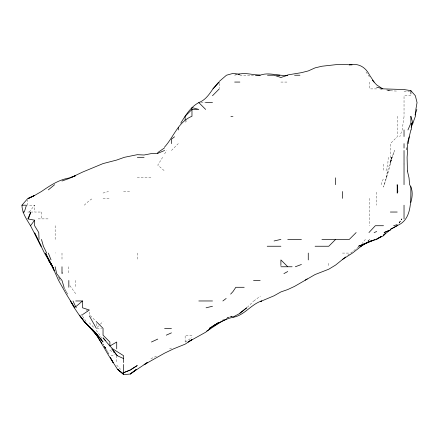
<?xml version="1.0" encoding="UTF-8"?>
<svg xmlns="http://www.w3.org/2000/svg" width="439" height="439" viewBox="0 0 439 439"><rect width="100%" height="100%" fill="white"/><g stroke="black" fill="none" stroke-linecap="round" stroke-linejoin="round"><path stroke-width="0.33" stroke-dasharray="2.19 1.65" d="M388.274 157.31L387.796 164.153L385.974 170.996M404.034 116.675L402.157 129.949L399.781 136.792M406.64 147.361L406.135 150.473L406.695 148.607M386.188 177.833C387.785 168.384 391.089 159.346 394.612 150.473L390.353 162.765L391.945 157.31L388.603 170.996L383.51 187.063L386.183 177.833L387.599 170.996M390.353 162.765L391.972 157.31M381.118 184.676L383.51 178.218M162.66 157.31L157.766 165.113L164.609 170.996M164.609 153.88L166.699 150.473M399.056 223.089L401.915 218.88L398.771 223.352M399.013 223.089L401.915 218.88M365.385 239.403L362.098 243.535M29.232 212.037L34.632 205.2L27.794 205.2L27.794 199.888M171.446 150.473L178.289 143.63M97.112 327.423L99.851 324.684M100.306 324.229L103.039 321.491M247.311 307.338L253.539 301.214M84.255 205.2L89.358 200.508L92.766 198.357M185.132 122.201L188.062 119.655M358.482 247.014L347.732 255.35M253.813 300.967L260.376 296.095M185.291 342.014L191.969 337.596M222.65 320.047L233.016 315.597M150.923 358.69L157.552 355.694M169.668 348.857L171.446 348.072M232.396 316.464L226.173 318.319L233.016 316.278M103.039 193.045L108.504 191.514M110.963 355.694L115.441 354.652M236.637 74.679L234.064 75.223L237.285 74.657M239.859 75.223L253.539 75.223M280.9 82.066L287.743 82.066M376.673 88.903L369.83 88.903L369.83 82.066M410.877 95.746L404.034 95.746L404.034 116.269M200.864 102.589L205.655 102.589M137.242 177.833L150.923 177.833M123.562 191.514L130.405 191.514M103.039 198.357L109.882 198.357M27.794 212.037L32.941 212.037M40.262 212.037L34.632 212.037L34.632 205.2M38.155 218.88L48.317 218.88M342.469 253.083L349.307 253.083M96.882 328.334L101.672 328.334M191.969 335.171L185.132 335.171L185.132 342.014M390.353 90.796L386.622 89.935L390.353 90.796L397.196 91.092M386.935 89.995L390.353 90.204L389.108 90.028M404.034 91.274L409.631 91.724M379.987 88.903L383.51 89.781M109.882 350.327L113.871 352.676M86.126 309.901L89.358 312.403L89.358 314.653L95.746 321.035M89.358 322.863L94.637 328.334M116.719 365.078L120.56 369.375M96.201 330.364L99.933 335.171L101.799 338.59M104.131 346.464L105.59 348.374M369.424 76.874L365.736 71.541M75.678 293.68L69.581 285.224M82.516 316.085L81.5 314.653L86.099 321.491M61.998 272.059L62.728 273.607M55.155 252.765L55.281 253.083M397.196 116.269L397.196 136.792L390.353 143.63L390.353 164.153M383.51 164.153L383.51 170.996M376.673 192.205L376.673 205.2M369.83 198.357L369.83 225.723M328.784 263.329L328.784 266.764M219.335 83.432L219.335 88.223M137.242 253.083L137.242 259.926M116.719 355.694L116.719 362.537M96.201 323.543L96.201 326.281M75.678 280.444L75.678 287.287M68.835 266.764L68.835 273.607M61.998 253.083L61.998 259.926M55.155 225.723L55.155 239.403M41.475 212.037L41.475 218.88M369.83 239.403L367.202 241.51L369.83 239.403M233.241 116.269L229.965 116.269L233.241 116.269M105.59 348.33L104.131 346.239L105.569 348.33M105.569 348.275L103.039 344.236L105.552 348.275M108.888 353.988L105.914 348.857L108.894 353.988M67.699 294.13L63.896 287.287L67.699 294.13M60.187 280.444L58.442 277.025L60.187 280.444"/><path stroke-width="0.66" d="M411.195 129.949L411.958 123.107L412.89 123.107L415.387 116.269L415.865 109.426L417.05 102.589L415.36 95.746L410.877 90.659L404.034 89.551L383.51 88.87L376.673 87.196M408.188 143.63L409.236 136.792L410.877 129.949M411.491 125.104L411.958 123.107M410.877 202.401C412.479 196.667 413.181 189.824 409.631 184.676L409.022 177.833L407.408 170.996M409.236 136.792L407.244 143.63L407.606 150.473L407.101 157.31L407.436 170.996M415.014 115.023L416.836 109.426M28.376 218.88L30.895 212.037L27.794 218.88L34.632 220.197L34.632 225.723L38.769 232.56L39.06 239.403M407.957 129.949L410.877 123.107L410.877 116.269M411.129 127.184L412.89 123.107L410.877 116.467M180.775 123.107C185.604 115.325 190.444 107.067 198.812 102.589C205.381 100.119 209.162 94.434 212.953 88.903L218.704 82.066M185.132 120.182L185.132 116.269L191.969 109.426L198.812 109.426L191.969 107.571L191.969 116.269C178.234 121.735 173.822 136.82 164.609 147.032M53.399 268.328L44.449 253.083L34.632 232.922L41.107 246.241L30.532 225.723L34.632 220.197M381.233 236.423L376.673 239.074L383.51 235.738L385.426 233.471M30.532 225.723C26.658 219.368 22.076 212.926 21.95 205.2L27.794 198.455L34.632 195.432L41.475 191.486C49.909 185.681 58.535 179.88 68.835 178.042M397.268 225.723L390.353 229.394L397.196 225.586C412.402 219.566 410.668 199.959 410.877 186.641M230.64 294.13L233.016 291.529L235.853 287.287L244.205 287.287M212.953 88.903L219.335 82.066M212.492 95.746L219.253 88.903M335.626 239.403L328.784 246.241L315.103 246.241M356.15 232.56L349.307 239.403L321.946 239.403M384.855 233.872L383.51 235.183L390.353 229.778L390.353 230.14L384.092 232.56L389.102 230.332M219.335 81.38L226.469 75.223L233.016 73.406L239.859 74.207M76.282 307.81L75.678 306.779L82.516 300.967L82.516 307.81L89.358 310.022L82.516 314.653M48.317 189.889L54.639 184.676M345.625 256.985L335.626 265.035L328.784 269.206L315.103 274.529L294.58 286.376L287.743 289.553L280.9 291.919L274.062 295.787L260.376 301.538L261.523 300.967C250.828 304.545 244.342 315.427 233.016 317.342C222.919 319.115 215.324 326.034 206.796 331.028M130.405 374.039L136.392 369.375L130.405 374.039L123.562 374.593L117.652 369.375L123.562 374.061L117.57 369.375L108.779 355.694L96.684 335.171L84.239 321.491L79.437 315.158L84.118 321.491L90.939 328.334L84.272 321.491L78.899 314.653L74.295 307.81L70.443 300.967L74.74 307.81L66.311 294.13L58.585 280.444L52.439 266.764L54.249 270.424M239.859 313.117L246.696 307.81L239.859 313.397L233.016 317.068M210.704 328.334L205.655 332.235L188.057 342.014L191.969 339.649L185.132 344.171L173.548 348.857L164.609 353.143L144.085 364.699L147.389 362.537L130.405 373.825M174.563 136.792L171.446 139.174L171.446 143.63M222.875 300.967L226.173 298.454M216.701 323.697L212.492 326.792L216.701 323.834M217.755 323.093L218.809 322.358M164.609 147.828L157.766 152.574L157.766 153.354L150.923 153.672L144.085 155.005L137.242 154.693L124.363 157.31L116.719 160.048L103.039 163.588L82.516 172.11L68.835 178.596L61.998 181.005M368.952 232.56L375.323 225.723L383.51 225.723M226.173 319.334L221.24 321.491L209.398 328.334L215.911 324.18M217.623 323.082L218.765 322.352M371.487 240.813L360.205 246.241L362.993 244.907L352.435 253.083L342.469 259.444M131.135 369.375L137.242 365.561L130.405 370.011L123.562 372.716L130.405 369.907M381.233 236.511L376.673 239.343L369.83 241.604L358.504 246.241L375.164 239.403M305.143 280.142L307.223 278.919M371.487 240.66L362.993 244.539M212.492 326.364L219.335 322.522M283.912 273.607L287.743 271.527M151.433 342.014L157.766 339.084M166.266 335.171L171.446 332.855M157.766 153.354L164.609 150.473M70.514 177.833L75.678 175.671L69.499 177.833M374.132 232.56L376.673 231.54M295.332 266.764L301.423 264.47M393.662 225.723L397.196 224.603M206.067 307.81L212.492 306.241M274.062 240.978L280.9 239.403M237.927 74.405C245.357 72.237 252.732 75.014 260.206 75.223M287.743 74.921L301.423 72.665L308.266 70.931L315.103 67.864L321.946 66.234L335.626 64.703L342.469 64.429L352.045 64.895M349.307 64.928C358.487 62.848 365.528 67.085 369.622 75.223L374.154 82.066M255.498 75.223L260.376 75.113C269.348 71.886 278.529 76.386 287.743 75.223L280.9 77.5L274.062 75.223L267.521 75.223M276.652 75.223L279.89 75.223M294.58 75.223L299.941 75.223M234.656 82.066L239.859 82.066M205.655 102.589L212.492 102.589M137.341 157.31L144.085 157.31M21.95 205.2L26.455 205.2L24.299 212.037L22.965 212.037M390.353 212.037L397.196 212.037M287.743 239.403L301.423 239.403M267.219 246.241L280.9 246.241M280.9 266.764L292.111 266.764M253.539 280.444L260.168 280.444M75.678 300.967L82.516 300.967M198.812 300.967L212.492 300.967M164.609 328.334L171.446 328.334M111.709 348.857L117.235 355.694L123.562 358.553M382.797 88.903L376.673 84.914L372.338 80.205M90.675 327.928L84.381 321.491M287.743 266.714L280.9 259.926L280.9 265.502M198.812 102.589L205.655 109.426M96.201 321.491L103.039 328.334L103.039 335.171L109.882 342.014L109.882 346.014L112.73 348.857L123.562 355.694L123.562 362.537M91.965 329.261L93.655 331.121M91.394 328.833L93.578 331.341M94.451 332.345L96.201 334.348L94.489 332.345M105.426 340.626L103.039 337.854L109.882 346.014L116.719 342.014L116.719 348.857M91.499 328.833L93.633 331.341M91.466 328.833L96.476 335.171L101.996 343.523M112.916 349.872L117.235 355.694M97.008 335.171L98.127 336.883M96.322 328.334L89.358 315.899M50.244 262.204L48.938 259.926L52.45 266.193L50.913 263.345L51.55 264.487M54.299 270.611L48.317 258.856M49.053 259.926L45.502 253.083L48.844 259.926M46.715 253.083L43.39 246.241L41.475 239.403M73.011 300.967L75.678 306.779M48.317 253.083L51.045 259.926M64.045 287.287L61.998 280.444L56.626 273.607L55.155 266.764M410.877 90.659L410.877 93.924M404.034 129.949L404.034 136.534M404.034 143.63L404.034 148.075M404.034 150.473L404.034 163.829M404.034 164.153L404.034 184.676M404.034 205.2L404.034 218.88M383.51 235.095L383.51 235.738M342.469 191.514L342.469 198.357M335.626 177.833L335.626 184.676M308.266 253.083L308.266 259.926M178.289 127.337L178.289 129.949M123.562 364.485L123.562 374.593M68.835 280.444L68.835 287.287M61.998 266.764L61.998 273.607M397.794 191.514L397.196 193.171L397.196 184.676L397.794 191.514M362.993 244.885L360.589 246.241L362.993 244.891M34.632 195.41L28.661 198.357L34.632 195.432M90.61 327.928L89.358 326.72L90.61 327.928M96.201 333.399L91.301 328.334L97.661 335.171L103.039 342.014L96.201 333.399M53.322 267.9L48.295 259.926L53.322 267.911M113.125 362.537L110.205 357.362L113.097 362.537"/></g></svg>
